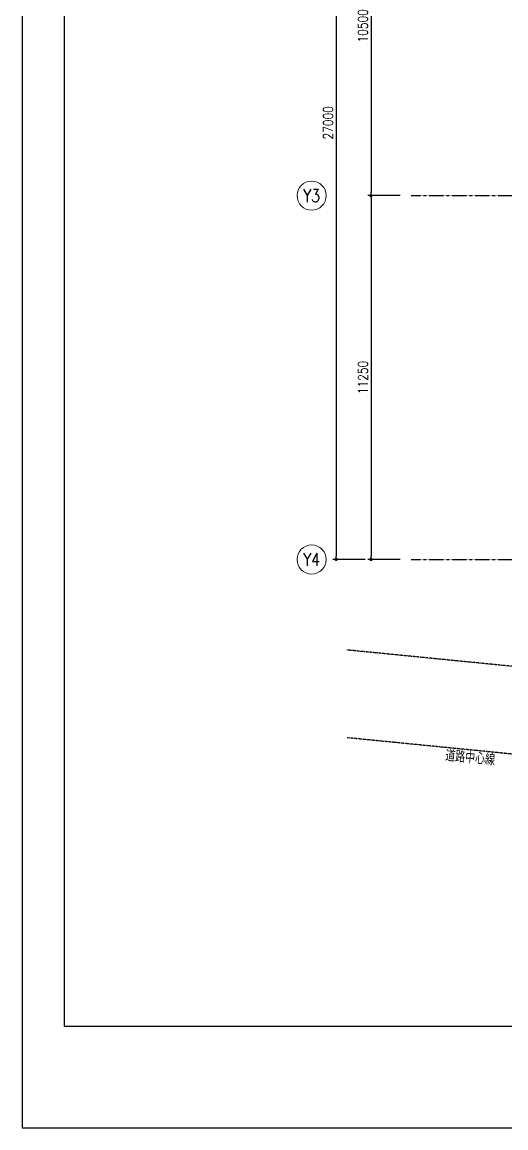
# Model space of a CAD drawing. Header units: millimetres. Extents: x 0 to 181737, y 0 to 59400.
# Drawn here: x 94100 to 109059, y 0 to 34191 of the extents above; entities that cross this region are included whole.
import ezdxf
from ezdxf.enums import TextEntityAlignment as Align

# ---------------------------------------------------------------- set-up
doc = ezdxf.new("R2010")
doc.units = ezdxf.units.MM
doc.header["$LTSCALE"] = 0.2
doc.linetypes.add('CENTER', pattern=[50.8, 31.75, -6.35, 6.35, -6.35])
doc.linetypes.add('PHANTOM', pattern=[63.5, 31.75, -6.35, 6.35, -6.35, 6.35, -6.35])
doc.layers.get('Defpoints').update_dxf_attribs({"color": 5})
doc.layers.add('A_境界線', color=9, linetype='PHANTOM')
doc.layers.add('A_寸法', color=8, linetype='Continuous')
doc.layers.add('A_通芯', color=8, linetype='CENTER', plot=False)
doc.styles.add('Dim', font='simplex.shx', dxfattribs={"width": 0.8, "bigfont": 'extfont2.shx'})
doc.styles.get("Standard").update_dxf_attribs({"font": 'simplex.shx', "width": 0.8, "bigfont": 'extfont2.shx'})
doc.dimstyles.new('1-100', dxfattribs={"dimscale": 100, "dimtxt": 3, "dimasz": 1, "dimexe": 1, "dimexo": 1, "dimgap": 1, "dimtad": 1, "dimdec": 1, "dimrnd": 0.5, "dimdsep": 46, "dimtxsty": 'Dim', "dimblk": 'DOT', "dimcen": 2.5, "dimclrd": 256, "dimclre": 256, "dimclrt": 256, "dimadec": 0, "dimazin": 0, "dimtfac": 1, "dimtdec": 1, "dimtix": 1, "dimtmove": 2, "dimatfit": 3, "dimldrblk": 'OPEN30', "dimfxl": 1, "dimlwd": -1, "dimlwe": -1, "dimarcsym": 1})

# ---------------------------------------------------------------- blocks, each defined once
blk = doc.blocks.new('_Dot')
at = {"color": 0, "linetype": 'ByBlock', "lineweight": -2}
blk.add_line((-0.5, 0), (-1, 0), dxfattribs=at)
at = {"color": 0, "linetype": 'ByBlock', "const_width": 0.5}
blk.add_lwpolyline([(-0.25, 0, 1), (0.25, 0, 1)], format="xyb", close=True, dxfattribs=at)
blk = doc.blocks.new('*D29')
at = {"layer": 'A_寸法', "transparency": 16777216}
for p, q in [((105789, 28825), (104789, 28825)), ((104889, 28725), (104889, 17675)), ((105789, 17575), (104789, 17575))]:
    blk.add_line(p, q, dxfattribs=at)
at = {"layer": 'Defpoints', "color": 0, "transparency": 16777216}
for p in [(105889, 28825), (104889, 17575), (105889, 17575)]:
    blk.add_point(p, dxfattribs=at)
at = {"layer": 'A_寸法', "transparency": 16777216, "xscale": 100, "yscale": 100, "zscale": 100}
for p, rotation in [((104889, 28825), 90), ((104889, 17575), 270)]:
    blk.add_blockref('_Dot', p, dxfattribs=dict(at, rotation=rotation))
at = {"layer": 'A_寸法', "transparency": 16777216, "insert": (104639, 23200), "char_height": 300, "attachment_point": 5, "rotation": 90, "style": 'Dim'}
blk.add_mtext('11250', dxfattribs=at)
blk = doc.blocks.new('_Open30')
at = {"color": 0, "linetype": 'ByBlock', "lineweight": -2}
for p, q in [((-1, 0.27), (0, 0)), ((0, 0), (-1, -0.27)), ((0, 0), (-1, 0))]:
    blk.add_line(p, q, dxfattribs=at)
blk = doc.blocks.new('*D30')
at = {"layer": 'A_寸法', "transparency": 16777216}
for p, q in [((105789, 39325), (104789, 39325)), ((104889, 39225), (104889, 28925)), ((105789, 28825), (104789, 28825))]:
    blk.add_line(p, q, dxfattribs=at)
at = {"layer": 'Defpoints', "color": 0, "transparency": 16777216}
for p in [(105889, 39325), (104889, 28825), (105889, 28825)]:
    blk.add_point(p, dxfattribs=at)
at = {"layer": 'A_寸法', "transparency": 16777216, "xscale": 100, "yscale": 100, "zscale": 100}
for p, rotation in [((104889, 39325), 90), ((104889, 28825), 270)]:
    blk.add_blockref('_Dot', p, dxfattribs=dict(at, rotation=rotation))
at = {"layer": 'A_寸法', "transparency": 16777216, "insert": (104639, 34075), "char_height": 300, "attachment_point": 5, "rotation": 90, "style": 'Dim'}
blk.add_mtext('10500', dxfattribs=at)
blk = doc.blocks.new('*D32')
at = {"layer": 'A_寸法', "transparency": 16777216}
for p, q in [((104713, 44575), (103713, 44575)), ((103813, 44475), (103813, 17675)), ((104713, 17575), (103713, 17575))]:
    blk.add_line(p, q, dxfattribs=at)
at = {"layer": 'Defpoints', "color": 0, "transparency": 16777216}
for p in [(104813, 44575), (103813, 17575), (104813, 17575)]:
    blk.add_point(p, dxfattribs=at)
at = {"layer": 'A_寸法', "transparency": 16777216, "xscale": 100, "yscale": 100, "zscale": 100}
for p, rotation in [((103813, 44575), 90), ((103813, 17575), 270)]:
    blk.add_blockref('_Dot', p, dxfattribs=dict(at, rotation=rotation))
at = {"layer": 'A_寸法', "transparency": 16777216, "insert": (103563, 31075), "char_height": 300, "attachment_point": 5, "rotation": 90, "style": 'Dim'}
blk.add_mtext('27000', dxfattribs=at)

msp = doc.modelspace()

# ---------------------------------------------------------------- linework, layer by layer
at = {"layer": 'A_境界線'}
for points in [[(160995.55, 48454.9), (165822.63, 12442.04), (124548.03, 11067.03), (114244.89, 11063.82), (104147.68, 12063.35)], [(160764.5, 14975.04), (124502.65, 13767.02), (114377.78, 13763.86), (104147.68, 14776.54)]]:
    msp.add_lwpolyline(points, dxfattribs=at)
at = {"layer": 'A_寸法', "lineweight": 13}
for centre in [(103051.97, 28825), (103051.97, 17575)]:
    msp.add_circle(centre, 450, dxfattribs=at)
at = {"layer": 'A_通芯'}
for p, q in [((106133.21, 28825), (161739.77, 28825)), ((106133.21, 17575), (161739.77, 17575))]:
    msp.add_line(p, q, dxfattribs=at)
at = {"layer": 'Defpoints'}
for points in [[(94100, 0), (178200, 0), (178200, 59400), (94100, 59400)], [(95415, 58150), (176885, 58150), (176885, 3138.54), (95415, 3138.54)]]:
    msp.add_lwpolyline(points, close=True, dxfattribs=at)

# ---------------------------------------------------------------- texts
at = {"layer": 'A_境界線', "width": 0.8}
msp.add_text('道路中心線', height=350, rotation=354.640683, dxfattribs=at).set_placement((107188.73, 11520.82), align=Align.MIDDLE_LEFT)
at = {"layer": 'A_寸法', "width": 0.8}
for s, p in [('Y3', (103051.97, 28825)), ('Y4', (103051.97, 17575))]:
    msp.add_text(s, height=400, dxfattribs=at).set_placement(p, align=Align.MIDDLE)

# ---------------------------------------------------------------- dimensions: what is measured, and where the dimension line sits
at = {"layer": 'A_寸法'}
for base, p1, p2, picture, middle in [((103812.74, 17575), (104812.61, 44575), (104812.61, 17575), '*D32', (103562.74, 31075)), ((104889.37, 28825), (105889.24, 39325), (105889.24, 28825), '*D30', (104639.37, 34075)), ((104889.37, 17575), (105889.24, 28825), (105889.24, 17575), '*D29', (104639.37, 23200))]:
    dim = msp.add_linear_dim(base=base, p1=p1, p2=p2, angle=270, dimstyle='1-100', dxfattribs=at)
    dim.commit()
    dim.dimension.update_dxf_attribs({"geometry": picture, "text_midpoint": middle})

doc.saveas('drawing.dxf')
